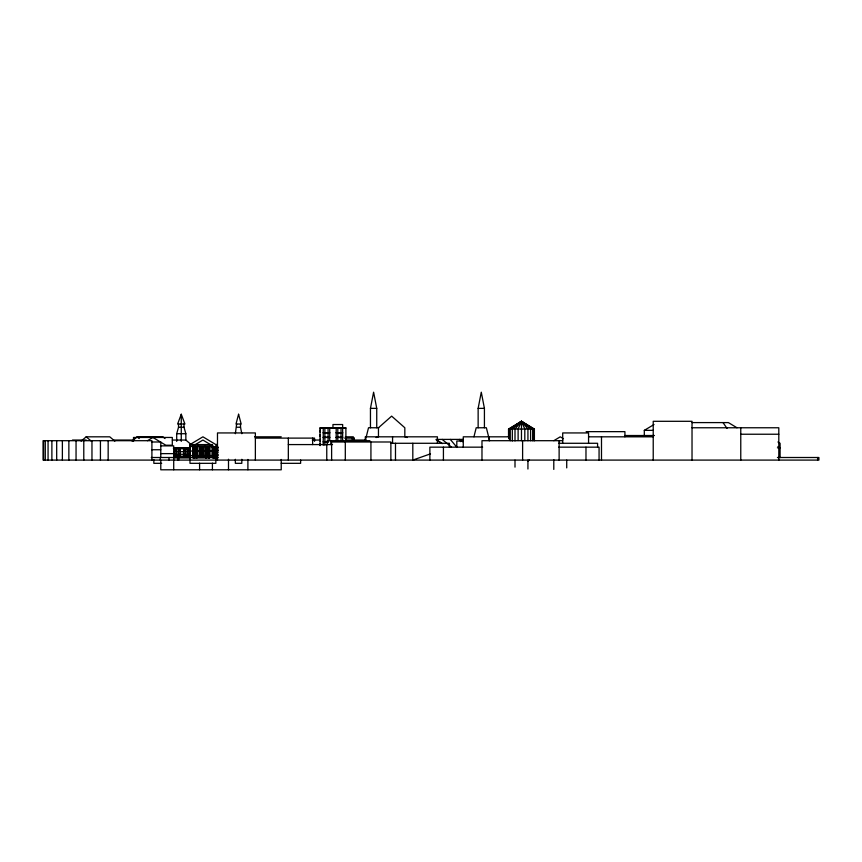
<?xml version="1.0" encoding="UTF-8"?>
<svg xmlns="http://www.w3.org/2000/svg" width="862" height="862" viewBox="0 0 862 862"><rect width="100%" height="100%" fill="white"/><g stroke="black" fill="none" stroke-linecap="round" stroke-linejoin="round"><path stroke-width="1.29" d="M370.455 427.767L370.455 408.372L373.602 392.199L376.737 408.372L376.737 427.767M478.141 427.767L478.141 408.372L481.276 392.199L484.422 408.372L484.422 427.767M235.348 433.715L236.641 424.007M473.938 436.818L476.201 427.767L486.362 427.767L489.594 440.697M176.699 441.398L176.699 433.715L178.531 427.24L178.531 424.007M181.268 414.256L177.615 424.007L184.931 424.007L181.268 414.256L181.268 441.376M534.397 440.697L534.397 429.06L521.467 421.302L518.116 429.06L518.116 440.504M213.431 457.797L217.817 457.797L213.367 457.83L213.744 447.486M533.955 440.697L533.955 429.06L521.467 421.302L515.002 429.06L515.002 440.902M527.932 461.224L529.43 459.92M81.114 441.128L86.189 436.818L109.754 436.818L114.84 441.128M132.112 441.128L137.187 436.818L162.983 436.818L165.019 438.542M532.662 440.697L532.662 429.06L521.467 421.302L512.319 429.06L512.319 440.978M213.367 456.213L216.836 455.567L216.836 447.486M527.932 440.697L527.932 429.06L521.467 421.302L510.261 429.06L510.261 440.697L508.537 436.818L508.537 429.06L521.467 421.302L530.604 429.06L530.604 440.697M524.807 440.697L524.807 429.06L521.467 421.302L508.968 429.06L508.968 438.823M147.51 440.697L152.897 437.465L165.838 445.223L172.303 445.223L172.303 437.465L133.502 437.465L133.502 441.344M189.985 458.315L189.985 444.577L202.915 436.818L215.845 444.577L215.953 457.83M194.295 445.223L202.915 440.051L215.845 447.809M553.792 440.697L560.257 436.818L563.489 438.758M644.313 435.525L644.313 430.353L654.021 424.535M430.483 453.854L412.812 460.092L412.812 443.283M376.069 437.53L378.461 436.818L378.461 427.767L391.65 416.13L404.828 427.767L404.828 436.818L407.22 437.53M370.455 408.372L376.737 408.372M478.141 408.372L484.422 408.372M692.143 422.595L728.379 422.595L736.999 427.767M178.531 427.24L184.015 427.24L185.847 433.715L185.847 440.439M236.641 427.24L240.52 427.24L241.813 433.715M378.677 427.767L368.516 427.767L365.283 440.697L365.283 436.818L437.411 436.818L437.411 443.283M692.024 427.767L778.806 427.767L778.806 460.092M320.017 428.091L345.888 428.091M508.537 429.06L534.397 429.06M644.313 430.353L653.374 430.353M586.128 431.647L624.918 431.647L624.918 436.818M323.25 432.681L329.726 432.681M336.191 432.681L342.656 432.681M323.25 432.939L329.726 432.939M336.191 432.939L342.656 432.939M176.699 433.715L185.847 433.715M740.77 434.232L778.806 434.232M624.918 435.525L654.43 435.525M254.57 436.818L281.227 436.818M345.35 436.818L353.345 436.818M508.537 436.818L463.271 436.818L463.271 447.162M588.563 436.818L653.224 436.818M323.25 437.206L329.726 437.206M336.191 437.206L342.656 437.206M323.25 437.465L329.726 437.465M336.191 437.465L342.656 437.465M255.367 438.111L314.555 438.111L314.555 441.344M344.638 438.111L354.336 438.111L354.336 440.697M320.147 439.146L320.136 441.182M436.043 439.404L463.444 439.404M72.473 440.051L86.189 440.051M113.493 440.051L133.448 440.051M172.4 440.051L185.847 440.051L190.922 444.361M312.26 440.051L320.017 440.051M345.888 440.051L366.275 440.051M369.938 440.697L327.226 440.697L327.226 444.577M562.703 440.697L481.977 440.697L481.977 460.092M463.271 441.021L456.806 441.021L456.806 447.486M323.25 441.732L328.433 441.732M151.734 441.99L160.785 441.99L160.785 457.506M323.25 441.99L328.433 441.99M390.874 443.283L449.425 443.283L449.425 447.162M558.554 443.283L597.582 443.283L597.582 447.162M320.147 443.671L320.147 445.546M189.985 444.577L212.505 444.577L212.505 457.506M288.328 444.577L332.517 444.577M189.985 444.9L212.505 444.9M160.785 445.869L173.715 445.869L173.715 448.455M190.308 446.516L212.181 446.516M212.181 447.162L218.183 447.162M482.623 447.162L429.879 447.162L429.879 460.092M558.695 447.162L599.068 447.162L599.068 460.092M212.828 447.486L218.108 447.486M173.467 447.809L189.608 447.809M777.427 447.809L780.099 447.809L777.944 446.516M193.325 448.132L194.521 448.132M195.771 448.132L197.064 448.132M199.499 448.132L200.706 448.132M201.956 448.132L203.249 448.132M205.555 448.132L206.761 448.132M208.011 448.132L209.304 448.132M213.744 448.132L215.037 448.132M216.825 448.132L218.108 448.132M190.308 448.455L173.391 448.455L190.308 448.779M217.429 448.197L216.89 450.007M193.39 449.07L194.456 449.134M195.836 449.07L196.999 449.07M199.564 449.07L200.641 449.134M202.02 449.07L203.184 449.07M205.619 449.134L206.697 449.07M208.076 449.07L209.24 449.07M213.798 449.134L214.961 449.07M216.868 449.07L217.429 449.07M216.868 449.134L217.429 449.134M151.734 449.748L160.785 449.748M174.663 449.748L176.441 449.748M178.326 449.748L180.104 449.748M183.595 449.748L185.373 449.748M187.248 449.748L189.037 449.748M193.325 450.072L194.521 450.072M195.771 450.072L197.064 450.072M199.499 450.072L200.706 450.072M201.956 450.072L203.249 450.072M205.555 450.072L206.761 450.072M208.011 450.072L209.304 450.072M213.744 450.072L215.047 450.072M216.825 450.072L218.14 450.072M193.325 450.233L194.521 450.233M195.771 450.233L197.064 450.233M199.499 450.233L200.706 450.233M201.956 450.233L203.249 450.233M205.555 450.233L206.761 450.233M208.011 450.233L209.304 450.233M213.744 450.233L215.047 450.233M216.836 450.233L218.14 450.233M174.727 450.524L176.376 450.589M178.391 450.589L180.039 450.524M183.66 450.589L185.308 450.589M187.313 450.589L188.972 450.524M190.308 451.041L212.181 451.041M212.828 451.041L218.108 451.041M174.727 451.3L176.376 451.3L174.663 451.365L174.727 449.813M180.039 451.3L178.391 451.3L180.104 451.365L180.039 449.813M187.313 451.3L188.972 451.3L187.248 451.365M183.595 451.365L185.373 451.365L183.66 451.3L183.66 449.813M173.715 451.688L189.985 451.688M193.325 452.658L194.521 452.658M195.771 452.658L197.064 452.658M199.499 452.658L200.706 452.658M201.956 452.658L203.249 452.658L203.184 454.533L201.956 454.759M205.555 452.658L206.761 452.658M208.011 452.658L209.304 452.658M213.744 452.658L215.037 452.658M218.14 454.597L216.825 454.597L216.868 452.722L218.108 452.658M216.868 452.722L217.429 452.722M160.785 453.627L173.715 453.627M193.39 453.595L194.456 453.595M195.836 453.595L196.999 453.66M199.564 453.595L200.641 453.66M202.02 453.595L203.184 453.595M205.619 453.595L206.697 453.66M208.076 453.595L209.24 453.595M213.798 453.66L214.961 453.66M216.868 453.595L217.429 453.66M173.715 454.274L189.985 454.274M196.999 454.533L195.836 454.533L197.064 454.759M199.564 454.533L200.641 454.533L199.499 454.759M203.184 454.533L202.02 454.533L202.02 452.722M209.24 454.533L208.076 454.533L208.076 452.722M214.961 454.533L213.798 454.533L215.047 454.597M193.325 454.759L194.521 454.597L193.39 454.533L193.39 452.722M205.555 454.597L206.761 454.597L205.619 454.533L205.619 452.722M208.011 454.759L209.304 454.759M174.727 455.114L176.376 455.05M178.391 455.05L180.039 455.114M183.66 455.114L185.308 455.05M187.313 455.114L188.972 455.05M190.308 455.567L212.181 455.567M212.828 455.567L218.108 455.567M176.376 455.826L174.727 455.826L174.727 454.339M178.391 455.826L180.039 455.826L180.039 454.339M185.308 455.826L183.66 455.826L183.66 454.339M187.313 455.826L188.972 455.826M174.663 455.89L176.441 455.89M178.326 455.89L180.104 455.89M183.595 455.89L185.373 455.89M187.248 455.89L189.037 455.89M173.715 456.213L189.985 456.213M173.715 456.741L189.985 456.741M194.521 457.183L193.325 457.183L193.325 446.516M195.771 457.183L197.064 457.183M206.761 457.183L205.555 457.183L205.555 446.516M209.304 457.183L208.011 457.183L208.011 446.516M213.367 457.183L217.849 457.183M151.292 457.506L217.73 457.506M777.427 457.506L818.9 457.506L818.9 460.092L43.1 460.092L43.1 440.697L151.906 440.697L151.906 460.092M173.715 457.797L189.985 457.797M161.679 463.325L153.835 463.325L153.835 459.608M281.227 463.325L300.622 463.325L300.622 460.092M777.944 441.99L780.099 443.283L780.099 457.636M436.323 440.051L441.721 443.283M437.066 440.116L442.206 443.639M215.953 456.213L215.037 455.567L215.037 447.486M462.689 441.732L459.661 439.404L460.631 441.624M442.228 439.404L451.451 447.162M137.187 436.818L139.224 438.542M86.189 436.818L91.275 441.128M450.287 439.404L456.806 447.162M723.024 422.595L727.032 428.414M817.607 457.506L817.607 460.092M740.77 427.767L740.77 460.092M692.024 460.092L692.024 421.302L653.224 421.302L653.224 460.092M601.493 436.818L601.493 460.092M588.563 443.283L588.563 432.939L562.703 432.939L562.703 443.283M585.977 447.162L585.977 460.092M566.722 460.092L566.722 467.894M559.126 440.697L559.126 460.092M553.792 459.672L553.792 469.413M527.932 460.092L527.932 469.025M522.609 440.697L522.609 460.092M521.467 421.302L521.467 440.697M515.002 460.092L515.002 467.139M489.131 436.818L489.131 440.697M443.424 447.162L443.424 460.092M395.486 443.283L395.486 460.092M392.566 436.818L392.566 443.283M390.874 460.092L390.874 441.99L331.622 441.99L331.622 460.092M370.929 441.99L370.929 460.092M354.013 438.111L354.013 440.697M352.396 438.111L352.396 440.697M345.888 441.29L345.888 427.767L320.017 427.767L320.082 445.546M345.306 441.99L345.306 460.092M342.656 427.767L342.656 424.535L332.958 424.535L332.958 427.767M342.656 428.091L342.656 440.665M341.04 428.091L341.04 432.681M341.04 432.939L341.04 437.206M341.04 437.465L341.04 440.665M337.807 428.091L337.807 432.681M337.807 432.939L337.807 437.206M337.807 437.465L337.807 440.665M336.191 428.091L336.191 440.665M330.836 440.697L330.836 444.577M329.726 428.091L329.726 440.665M328.034 427.767L328.11 432.681M328.11 432.939L328.11 437.206M328.11 437.465L328.11 440.665M326.763 444.577L326.763 460.092M324.877 428.091L324.877 432.681M324.877 432.939L324.877 437.206M324.877 437.465L324.877 441.732M324.877 441.99L324.877 445.191M323.25 428.091L323.25 445.191M320.147 430.03L320.136 432.131M320.147 434.556L320.136 436.657M312.637 438.111L312.637 444.577M288.328 438.111L288.328 460.092M281.227 459.446L281.227 469.801L160.785 469.801L160.785 460.092M255.367 460.092L255.367 432.939L217.483 432.939L217.483 460.092M247.9 459.446L247.9 469.801M241.813 459.295L241.813 463.325L235.348 463.325L235.348 459.295M240.52 424.007L240.52 427.24M228.505 459.23L228.505 469.801M217.235 457.248L217.246 457.797L217.213 457.183M216.761 444.253L216.761 447.162M216.577 457.183L216.577 457.83M215.985 457.248L215.985 457.797M215.845 459.446L215.845 463.325L189.985 463.325L189.985 459.446M215.306 457.183L215.306 457.83M214.66 457.183L214.66 457.83M214.422 448.197L214.412 450.007M214.412 452.722L214.412 454.533M214.347 448.197L214.358 450.007M214.347 452.722L214.358 454.533M214.013 457.183L214.013 457.83L213.981 457.248M212.828 447.162L212.828 457.83M212.418 463.196L212.418 469.801M212.181 444.577L212.181 457.83M209.951 444.9L209.951 457.83M209.304 446.516L209.24 458.121L208.076 458.121L208.076 457.248M208.69 448.197L208.69 450.007M208.69 452.722L208.626 454.533M208.626 457.248L208.626 458.121M208.076 448.197L208.076 450.007M206.761 446.516L206.697 458.121L205.619 458.121L205.619 457.248M206.19 448.197L206.19 450.007M206.126 452.722L206.19 454.533M206.19 457.248L206.19 458.121M205.619 448.197L205.619 450.007M204.951 444.9L204.951 457.83M203.249 446.516L203.249 455.567M203.184 448.197L203.184 450.007M202.635 448.197L202.57 450.007M202.635 452.722L202.635 454.533M202.02 448.197L202.02 450.007M201.956 446.516L201.956 455.567M200.706 446.516L200.706 455.567M200.07 448.197L200.07 450.007M200.135 452.722L200.07 454.533M199.499 446.516L199.499 455.567M199.585 463.196L199.585 469.801M197.71 444.9L197.71 457.83M197.064 446.516L196.999 458.121L195.836 458.121L195.771 446.516M196.45 448.197L196.45 450.007M196.45 452.722L196.45 454.533M196.45 457.248L196.45 458.121M196.385 448.197L196.385 450.007M196.385 452.722L196.385 454.533M196.385 457.248L196.385 458.121M194.521 446.516L194.456 458.121L193.39 458.121L193.39 457.248M193.885 448.197L193.95 450.007M193.885 452.722L193.885 454.533M193.885 457.248L193.95 458.121M193.39 448.197L193.39 450.007M192.722 444.9L192.722 457.83M190.308 444.577L190.308 457.83M189.037 448.779L189.037 456.213M187.248 448.779L187.248 456.213M185.373 448.779L185.373 456.213M184.511 449.813L184.446 451.3M184.511 454.339L184.446 455.826M184.015 424.007L184.015 427.24M183.595 448.779L183.595 456.213M180.104 448.779L180.104 456.213M179.242 449.813L179.177 451.3M179.242 454.339L179.177 455.826M178.682 457.506L178.682 460.092M178.326 448.779L178.326 456.213M177.766 457.506L177.766 460.092M176.441 448.779L176.441 456.213M175.589 449.813L175.589 451.3M175.589 454.339L175.589 455.826M175.525 449.813L175.525 451.3M175.525 454.339L175.525 455.826M174.663 448.779L174.663 456.213M173.715 448.779L173.715 458.315M173.715 459.23L173.715 469.801M168.995 457.506L168.995 460.092M160.267 457.506L160.267 460.092M108.159 440.697L108.159 460.092M100.434 440.697L100.434 460.092M91.965 440.697L91.965 460.092M83.786 440.697L83.786 460.092M76.05 440.697L76.05 460.092M68.863 440.697L68.863 460.092M62.376 440.697L62.376 460.092M56.687 440.697L56.687 460.092M51.882 440.697L51.882 460.092M48.067 440.697L48.067 460.092M45.287 440.697L45.287 460.092M43.606 440.697L43.606 460.092M238.58 414.256L235.994 424.007L241.166 424.007L238.58 414.256M204.1 456.741L198.605 456.741L198.605 457.797L204.1 457.797L204.1 456.741M188.175 451.3L188.175 449.813L188.11 451.3M188.175 455.826L188.175 454.339L188.11 455.826"/></g></svg>
